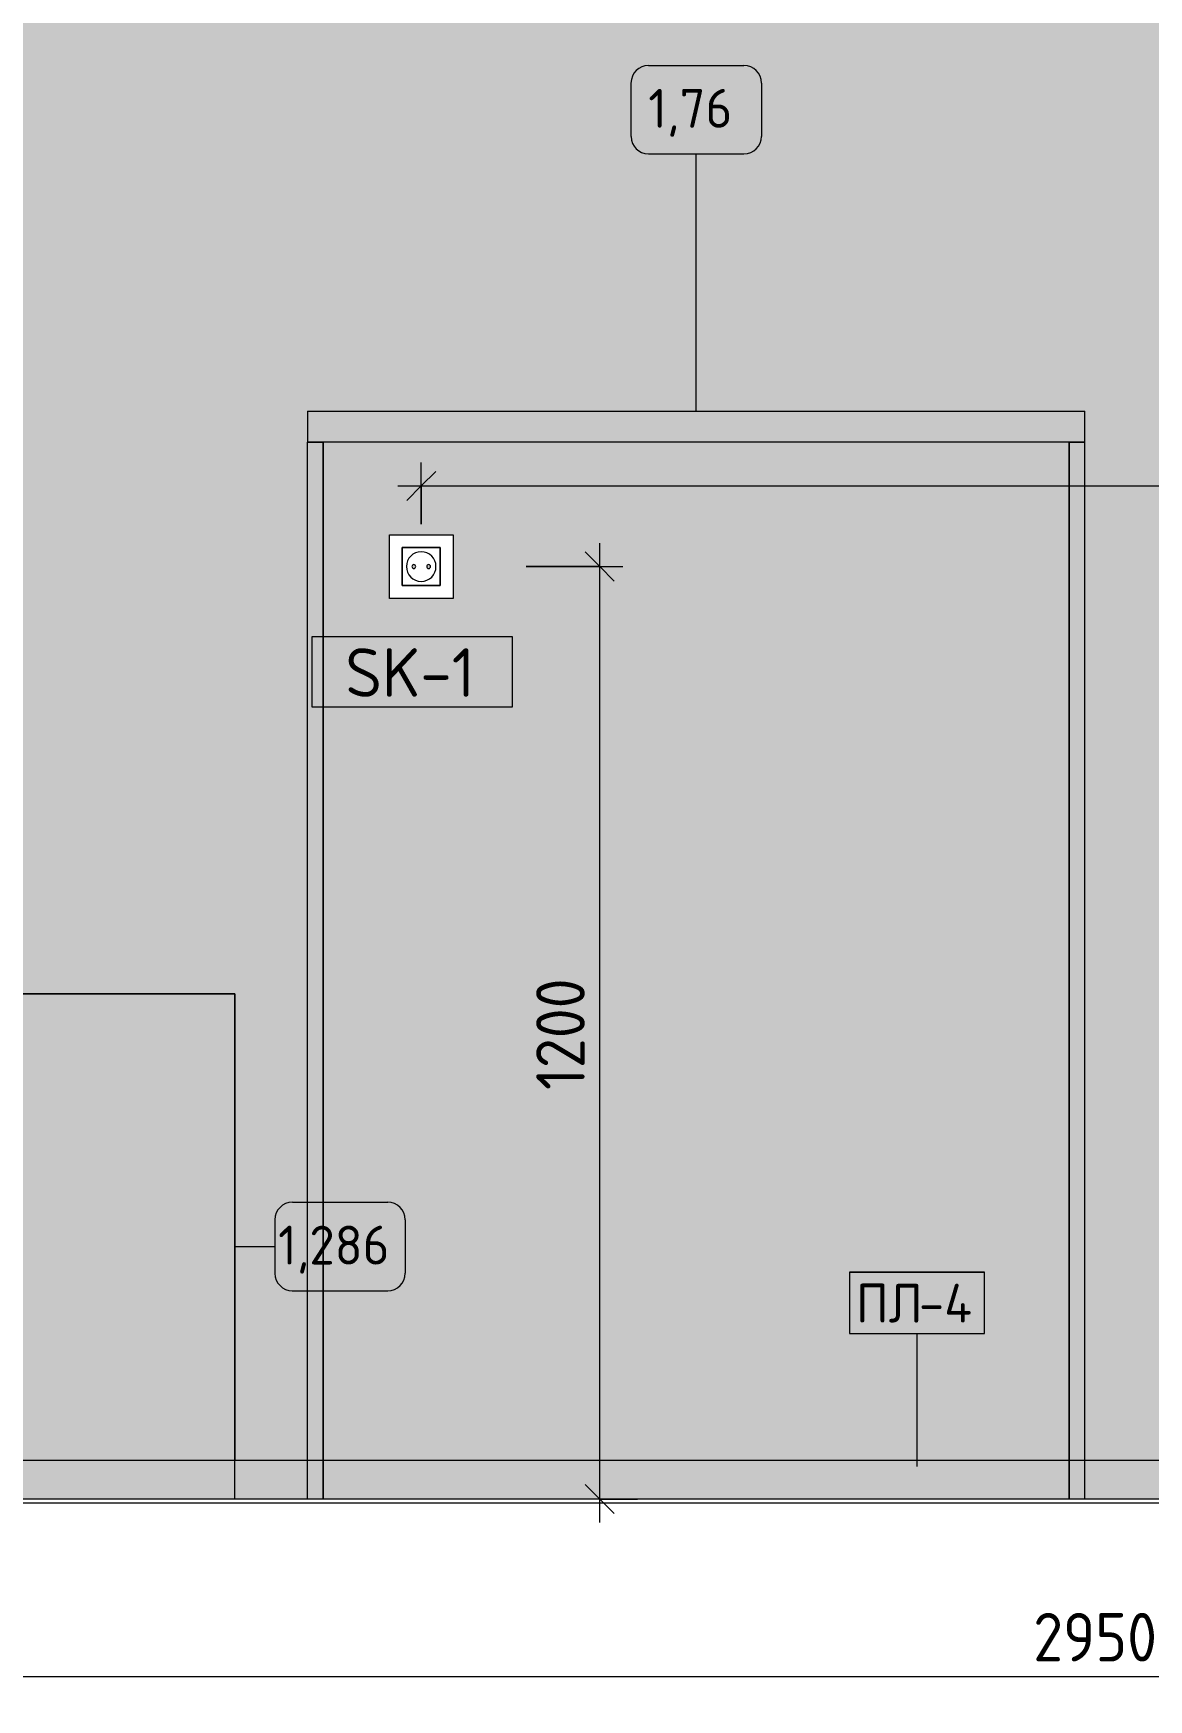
# Model space of a CAD drawing. Header units: millimetres. Extents: x 97900 to 162318, y -1987 to 22028.
# Drawn here: x 150768 to 152203, y 8142 to 10286 of the extents above; entities that cross this region are included whole.
import ezdxf

# ---------------------------------------------------------------- set-up
doc = ezdxf.new("R2010")
doc.units = ezdxf.units.MM
for name, color, linetype, lineweight in [('A-ANNO-DIMS', 7, 'Continuous', 9), ('A-ANNO-DIMS-25', 7, 'Continuous', 9), ('A-FLOR', 7, 'Continuous', 9), ('A-GENM', 7, 'Continuous', 9), ('A-GENM-IDEN', 7, 'Continuous', 9), ('A-WALL-PATT', 7, 'Continuous', 9), ('E-ELEC-EQPM', 7, 'Continuous', 9), ('E-ELEC-FIXT-IDEN', 7, 'Continuous', 9), ('I-FURN-IDEN', 7, 'Continuous', 9), ('Электрические приборы', 7, 'Continuous', 9)]:
    doc.layers.add(name, color=color, linetype=linetype, lineweight=lineweight)
for name, color, linetype, lineweight, true_color in [('I-FURN-5', 7, 'Continuous', 9, 0xc0c0c0), ('I-FURN-7', 7, 'Continuous', 9, 0xacacac), ('I-FURN-8', 7, 'Continuous', 9, 0x9e9e9e), ('Розетки', 7, 'Continuous', 9, 0xff1e23)]:
    doc.layers.add(name, color=color, linetype=linetype, lineweight=lineweight, true_color=true_color)
doc.layers.add('I-FURN-6', color=7, linetype='Continuous', lineweight=9, true_color=0x7f7f7f, transparency=0.7)
doc.styles.add('GOST Common_5', font='GOST_Common.ttf', dxfattribs={"height": 50})
doc.styles.add('GOST Common_7', font='GOST_Common.ttf', dxfattribs={"height": 62.5})
doc.styles.add('ISOCPEUR_2', font='isocpeur.ttf', dxfattribs={"width": 0.9, "height": 62.5})
doc.dimstyles.new('ISO-2_5_0_9К_БОЛЬШОЙ_1', dxfattribs={"dimscale": 304.8, "dimtxt": 62.248823, "dimasz": 0.123031, "dimexe": 0.098425, "dimexo": 0.246063, "dimgap": 0, "dimtad": 1, "dimdec": 0, "dimrnd": 10, "dimzin": 0, "dimdsep": 46, "dimtxsty": 'ISOCPEUR_2', "dimblk1": 'OBLIQUE', "dimblk2": 'OBLIQUE', "dimsah": 1, "dimcen": 0.09, "dimdle": 0.098425, "dimazin": 0, "dimtfac": 1, "dimtdec": 4, "dimtix": 1, "dimtmove": 0, "dimatfit": 3, "dimfxl": 1, "dimtvp": 1, "dimtolj": 1, "dimtzin": 0, "dimarcsym": 2})

# ---------------------------------------------------------------- blocks, each defined once
blk = doc.blocks.new('Шкаф параметрический - 1_286-V33-Развертка 3_35-3')
at = {"layer": 'I-FURN-6'}
for points in [[(17649, 8400), (18165, 8400), (18165, 8450), (18180.8, 8450), (18180.8, 9050), (17649, 9050), (17649, 8880.2)], [(18180.8, 8450), (18549, 8450), (18549, 9050), (18180.8, 9050), (18180.8, 8880.2)], [(18180.8, 8400), (18549, 8400), (18549, 8450), (18165, 8450), (18165, 8400)]]:
    blk.add_hatch(color=256, dxfattribs=at).paths.add_polyline_path(points)
at = {"layer": 'I-FURN-5'}
for p, q in [((17649, 9050), (18549, 9050)), ((17649, 8400), (17649, 9050)), ((18549, 8400), (18549, 9050))]:
    blk.add_line(p, q, dxfattribs=at)
at = {"layer": 'I-FURN-7'}
for p, q in [((17649, 9050), (18549, 9050)), ((17649, 9050), (18549, 9050)), ((18549, 9050), (17649, 9050)), ((17649, 8400), (17649, 9050)), ((18549, 9050), (18549, 8450))]:
    blk.add_line(p, q, dxfattribs=at)
blk = doc.blocks.new('Стол базовый прямоугольный - 1_76-26243611-Развертка 3_35-3')
at = {"layer": 'I-FURN-6'}
for points in [[(18642.8, 9760), (19642.8, 9760), (19642.8, 9800), (18642.8, 9800)], [(18662.8, 8450), (18662.8, 9760), (18642.8, 9760), (18642.8, 8450)], [(19642.8, 8450), (19642.8, 9760), (19622.8, 9760), (19622.8, 8450)], [(18662.8, 8400), (18662.8, 8450), (18642.8, 8450), (18642.8, 8400)], [(19622.8, 8400), (19642.8, 8400), (19642.8, 8450), (19622.8, 8450)]]:
    blk.add_hatch(color=256, dxfattribs=at).paths.add_polyline_path(points)
at = {"layer": 'I-FURN-5'}
for p, q in [((18642.8, 9800), (19642.8, 9800)), ((18642.8, 9800), (18642.8, 9760)), ((19642.8, 9760), (19642.8, 9800)), ((19642.8, 9760), (18642.8, 9760)), ((18642.8, 9760), (18662.8, 9760)), ((18642.8, 8400), (18642.8, 9760)), ((18662.8, 9760), (18662.8, 8400)), ((19622.8, 9760), (19642.8, 9760)), ((19622.8, 9760), (19622.8, 8400)), ((19642.8, 8400), (19642.8, 9760))]:
    blk.add_line(p, q, dxfattribs=at)
at = {"layer": 'I-FURN-7'}
for p, q in [((18642.8, 8400), (18642.8, 9760)), ((18642.8, 8400), (18642.8, 9760)), ((18662.8, 8400), (18662.8, 9760)), ((18662.8, 8400), (18662.8, 9760)), ((19622.8, 8400), (19622.8, 9760)), ((19622.8, 8400), (19622.8, 9760)), ((19642.8, 8400), (19642.8, 9760)), ((19642.8, 8400), (19642.8, 9760))]:
    blk.add_line(p, q, dxfattribs=at)
at = {"layer": 'I-FURN-8'}
for p, q in [((18662.8, 9760), (18642.8, 9760)), ((18642.8, 9760), (18662.8, 9760)), ((19642.8, 9760), (19622.8, 9760)), ((19622.8, 9760), (19642.8, 9760))]:
    blk.add_line(p, q, dxfattribs=at)
blk = doc.blocks.new('Роз - p220-27369574-Развертка 3_35-3')
at = {"layer": 'Розетки'}
for p, q in [((18764.5, 9575.5), (18764.5, 9624.5)), ((18764.5, 9624.5), (18813.5, 9624.5)), ((18813.5, 9624.5), (18813.5, 9575.5)), ((18813.5, 9575.5), (18764.5, 9575.5))]:
    blk.add_line(p, q, dxfattribs=at)
for centre, radius, start, end in [((18789, 9600), 19, 0, 180), ((18789, 9600), 19, 180, 0), ((18779.5, 9600), 2.5, 0, 180), ((18779.5, 9600), 2.5, 180, 0), ((18798.5, 9600), 2.5, 0, 180), ((18798.5, 9600), 2.5, 180, 0)]:
    blk.add_arc(centre, radius, start, end, dxfattribs=at)
blk = doc.blocks.new('Рамки - Рамка х1-27334609-Развертка 3_35-3')
at = {"layer": 'E-ELEC-EQPM'}
for p, q in [((18748, 9559), (18748, 9641)), ((18748, 9641), (18830, 9641)), ((18830, 9641), (18830, 9559)), ((18764.5, 9624.5), (18764.5, 9575.5)), ((18813.5, 9624.5), (18764.5, 9624.5)), ((18813.5, 9575.5), (18813.5, 9624.5)), ((18764.5, 9575.5), (18813.5, 9575.5)), ((18830, 9559), (18748, 9559))]:
    blk.add_line(p, q, dxfattribs=at)
blk = doc.blocks.new('Плинтус - Плинтус светлый _сад_-33412432-Развертка 3_35-3')
at = {"layer": 'A-GENM'}
h = blk.add_hatch(color=256, dxfattribs=at)
h.paths.add_polyline_path([(19262.5, 8400), (19622.8, 8400), (19622.8, 8450), (18662.8, 8450), (18662.8, 8400)])
h.paths.add_polyline_path([(18642.8, 8400), (18642.8, 8450), (18549, 8450), (18549, 8400)])
h.paths.add_polyline_path([(20789.3, 8400), (20789.3, 8450), (20779, 8450), (20779, 8400)])
h.paths.add_polyline_path([(19642.8, 8400), (19879, 8400), (19879, 8450), (19642.8, 8450)])
for p, q in [((18165, 8450), (18549, 8450)), ((18165, 8450), (18165, 8400)), ((18549, 8450), (18642.8, 8450)), ((18642.8, 8450), (18662.8, 8450)), ((18662.8, 8450), (19622.8, 8450)), ((19622.8, 8450), (19642.8, 8450)), ((19642.8, 8450), (19879, 8450)), ((19879, 8450), (20779, 8450)), ((20779, 8450), (20789.3, 8450)), ((18549, 8400), (18165, 8400)), ((18642.8, 8400), (18549, 8400)), ((18662.8, 8400), (18642.8, 8400)), ((19622.8, 8400), (18662.8, 8400)), ((19642.8, 8400), (19622.8, 8400)), ((19879, 8400), (19642.8, 8400)), ((20779, 8400), (19879, 8400)), ((20789.3, 8400), (20779, 8400))]:
    blk.add_line(p, q, dxfattribs=at)
blk = doc.blocks.new('DIMBLOCK50-Развертка 3_35-3')
at = {"layer": 'A-ANNO-DIMS-25'}
for p, q in [((150659.4, 8325), (150659.4, 8141.8)), ((153608.5, 8325), (153608.5, 8141.8)), ((150659.4, 8171.8), (150659.4, 8320)), ((153608.5, 8171.8), (153608.5, 8320)), ((150659.4, 8171.8), (153638.5, 8171.8))]:
    blk.add_line(p, q, dxfattribs=at)
at = {"layer": 'A-ANNO-DIMS-25', "lineweight": 20}
for p, q in [((150659.4, 8171.8), (150640.6, 8153.1)), ((150659.4, 8171.8), (150678.1, 8190.6)), ((153608.5, 8171.8), (153589.8, 8153.1)), ((153608.5, 8171.8), (153627.3, 8190.6))]:
    blk.add_line(p, q, dxfattribs=at)
at = {"layer": 'A-ANNO-DIMS-25', "color": 0, "insert": (152054.9, 8253.5), "char_height": 62.5, "width": 189.619, "attachment_point": 1, "line_spacing_factor": 1.149209, "style": 'ISOCPEUR_2'}
blk.add_mtext('2950', dxfattribs=at)
blk = doc.blocks.new('_Oblique')
at = {"color": 0, "linetype": 'ByBlock', "lineweight": -2}
blk.add_line((-0.5, -0.5), (0.5, 0.5), dxfattribs=at)
blk = doc.blocks.new('М_силовых электроприборов_РАЗВЕРТКИ - Типоразмер_примечание-27444908-Развертка 3_35-3')
at = {"layer": 'E-ELEC-FIXT-IDEN'}
for p, q in [((18906.4, 9509.4), (18648.1, 9509.4)), ((18648.1, 9509.4), (18648.1, 9419.4)), ((18906.4, 9419.4), (18906.4, 9509.4)), ((18648.1, 9419.4), (18906.4, 9419.4))]:
    blk.add_line(p, q, dxfattribs=at)
blk = doc.blocks.new('DIMBLOCK51-Развертка 3_35-3')
at = {"layer": 'A-ANNO-DIMS-25'}
for p, q in [((151267.5, 9654.4), (151267.5, 9733.8)), ((153607.5, 9655.3), (153607.5, 9733.8)), ((151237.5, 9703.8), (153637.5, 9703.8)), ((151267.5, 9703.8), (151267.5, 9654.4)), ((153607.5, 9703.8), (153607.5, 9655.3))]:
    blk.add_line(p, q, dxfattribs=at)
at = {"layer": 'A-ANNO-DIMS-25', "lineweight": 20}
for p, q in [((151267.5, 9703.8), (151286.3, 9722.5)), ((153607.5, 9703.8), (153626.3, 9722.5)), ((151267.5, 9703.8), (151248.8, 9685)), ((153607.5, 9703.8), (153588.8, 9685))]:
    blk.add_line(p, q, dxfattribs=at)
at = {"layer": 'A-ANNO-DIMS-25', "color": 0, "insert": (152355.5, 9785.4), "char_height": 62.5, "width": 196.802, "attachment_point": 1, "line_spacing_factor": 1.149209, "style": 'ISOCPEUR_2'}
blk.add_mtext('2340', dxfattribs=at)
blk = doc.blocks.new('DIMBLOCK52-Развертка 3_35-3')
at = {"layer": 'A-ANNO-DIMS-25'}
for p, q in [((151497.1, 8370), (151497.1, 9630)), ((151402.5, 9600), (151527.1, 9600)), ((151497.1, 9600), (151402.5, 9600)), ((151545.6, 8400), (151467.1, 8400)), ((151497.1, 8400), (151545.6, 8400))]:
    blk.add_line(p, q, dxfattribs=at)
at = {"layer": 'A-ANNO-DIMS-25', "lineweight": 20}
for p, q in [((151497.1, 9600), (151478.3, 9618.8)), ((151497.1, 9600), (151515.8, 9581.2)), ((151497.1, 8400), (151478.3, 8418.8)), ((151497.1, 8400), (151515.8, 8381.3))]:
    blk.add_line(p, q, dxfattribs=at)
at = {"layer": 'A-ANNO-DIMS-25', "color": 0, "insert": (151415.4, 8926.4), "char_height": 62.5, "width": 176.691, "attachment_point": 1, "rotation": 90, "line_spacing_factor": 1.149209, "style": 'ISOCPEUR_2'}
blk.add_mtext('1200', dxfattribs=at)
blk = doc.blocks.new('Марка_Мебель - В прямоуг_Balcon_Марка-25523697-Развертка 3_35-3')
at = {"layer": 'I-FURN-IDEN'}
for p, q in [((17877, 8856.9), (17999.8, 8856.9)), ((17854.5, 8834.4), (17854.5, 8765.4)), ((18022.3, 8834.4), (18022.3, 8765.6)), ((17876.9, 8743.1), (17999.8, 8743.1))]:
    blk.add_line(p, q, dxfattribs=at)
for centre, radius, start, end in [((17877, 8834.4), 22.5, 90, 180), ((17999.8, 8834.4), 22.5, 0, 90), ((17876.9, 8765.4), 22.3, 180, 270), ((17999.8, 8765.6), 22.5, 270, 0)]:
    blk.add_arc(centre, radius, start, end, dxfattribs=at)
blk = doc.blocks.new('Mark Reiling - Mark Reiling-26174330-Развертка 3_35-3')
at = {"layer": 'A-GENM-IDEN'}
for p, q in [((14127.9, 8822.9), (14127.9, 8744.1)), ((14127.9, 8822.9), (14301.4, 8822.9)), ((14301.4, 8822.9), (14127.9, 8822.9)), ((14127.9, 8822.9), (14127.9, 8744.1)), ((14301.4, 8744.1), (14301.4, 8822.9)), ((14301.4, 8744.1), (14301.4, 8822.9)), ((14127.9, 8744.1), (14301.4, 8744.1)), ((14127.9, 8744.1), (14301.4, 8744.1))]:
    blk.add_line(p, q, dxfattribs=at)

msp = doc.modelspace()

# ---------------------------------------------------------------- hatches: boundary and pattern name
at = {"layer": 'A-WALL-PATT'}
h = msp.add_hatch(color=256, dxfattribs=at)
h.paths.add_polyline_path([(146414.5, 8450), (146463.8, 8450), (146463.8, 10300), (148063.8, 10300), (148063.8, 8450), (148107.5, 8450), (148107.5, 9050), (148859.4, 9050), (148859.4, 10200), (150659.4, 10200), (150659.4, 9050), (151027.5, 9050), (151027.5, 8450), (151121.3, 8450), (151121.3, 9800), (152121.3, 9800), (152121.3, 8450), (152357.5, 8450), (152357.5, 9050), (153248.1, 9050), (153248.1, 9170), (153264.1, 9170), (153264.1, 8920), (153557.8, 8920), (153557.8, 9150), (153267.8, 9150), (153267.8, 9200), (153607.5, 9200), (153607.5, 9204), (153248.1, 9204), (153248.1, 9220), (153607.5, 9220), (153607.5, 11800), (153357.5, 11800), (153357.5, 11850), (146398.5, 11850), (146398.5, 11800), (146399.5, 11800), (146399.5, 8450)])
h.paths.add_polyline_path([(153263.8, 8450), (153267.8, 8450), (153267.8, 8530), (153328.5, 8530), (153328.5, 8830), (153346.5, 8830), (153346.5, 8812.5), (153392.5, 8812.5), (153392.7, 8830), (153410.5, 8830), (153410.5, 8812.5), (153474.5, 8812.5), (153474.5, 8830), (153492.5, 8830), (153492.5, 8530), (153557.8, 8530), (153557.8, 8900.8), (153264.1, 8900.8), (153263.8, 8500), (153257.5, 8500), (153257.5, 8450)])
h.paths.add_polyline_path([(151141.3, 8450), (152101.3, 8450), (152101.3, 9760), (151141.3, 9760), (151141.3, 9365.9)])
h.paths.add_polyline_path([(153346.5, 8530), (153392.5, 8530), (153392.5, 8547.5), (153346.5, 8547.5), (153346.5, 8540.1)])
h.paths.add_polyline_path([(153410.5, 8530), (153474.5, 8530), (153474.5, 8547.5), (153410.5, 8547.5), (153410.5, 8546.2)])
h.paths.add_polyline_path([(153442.5, 8562.5), (153451.7, 8562.5), (153474.5, 8562.5), (153474.5, 8797.5), (153410.5, 8797.5), (153410.5, 8562.5), (153441.1, 8562.5)])
h.paths.add_polyline_path([(153392.5, 8562.5), (153392.5, 8797.5), (153346.5, 8797.5), (153346.5, 8562.5), (153363.2, 8562.5)])
h.paths.add_polyline_path([(151292, 9559), (151226.5, 9559), (151226.5, 9641), (151308.5, 9641), (151308.5, 9559)])
h.paths.add_polyline_path([(151277, 9597.5), (151278.3, 9597.8), (151279.2, 9598.7), (151279.5, 9600), (151279.2, 9601.2), (151278.3, 9602.2), (151277, 9602.5), (151275.8, 9602.2), (151274.9, 9601.2), (151274.5, 9600), (151274.9, 9598.7), (151275.8, 9597.8), (151276.4, 9597.6)])
h.paths.add_polyline_path([(151258, 9597.5), (151259.3, 9597.8), (151260.2, 9598.7), (151260.5, 9600), (151260.2, 9601.2), (151259.3, 9602.2), (151258, 9602.5), (151256.8, 9602.2), (151255.9, 9601.2), (151255.5, 9600), (151255.9, 9598.7), (151256.8, 9597.8), (151257.4, 9597.6)])

# ---------------------------------------------------------------- linework, layer by layer
at = {"layer": 'A-FLOR'}
for p, q in [((149235.2, 8395), (153608.5, 8395)), ((153607.5, 8400), (149253.8, 8400))]:
    msp.add_line(p, q, dxfattribs=at)
at = {"layer": 'A-GENM-IDEN'}
msp.add_line((151905.4, 8441.8), (151905.4, 8612.2), dxfattribs=at)
at = {"layer": 'I-FURN-IDEN'}
for p, q in [((151621.3, 9800), (151621.3, 10131)), ((151027.5, 8725), (151079.3, 8725))]:
    msp.add_line(p, q, dxfattribs=at)

# ---------------------------------------------------------------- block references
at = {"layer": 'A-GENM'}
msp.add_blockref('Плинтус - Плинтус светлый _сад_-33412432-Развертка 3_35-3', (132478.5, 0), dxfattribs=at)
at = {"layer": 'A-GENM-IDEN'}
msp.add_blockref('Mark Reiling - Mark Reiling-26174330-Развертка 3_35-3', (137690.7, -130.9), dxfattribs=at)
at = {"layer": 'E-ELEC-EQPM'}
msp.add_blockref('Рамки - Рамка х1-27334609-Развертка 3_35-3', (132478.5, 0), dxfattribs=at)
at = {"layer": 'E-ELEC-FIXT-IDEN'}
msp.add_blockref('М_силовых электроприборов_РАЗВЕРТКИ - Типоразмер_примечание-27444908-Развертка 3_35-3', (132478.5, 0), dxfattribs=at)
at = {"layer": 'I-FURN-5'}
msp.add_blockref('Шкаф параметрический - 1_286-V33-Развертка 3_35-3', (132478.5, 0), dxfattribs=at)
at = {"layer": 'I-FURN-7'}
msp.add_blockref('Стол базовый прямоугольный - 1_76-26243611-Развертка 3_35-3', (132478.5, 0), dxfattribs=at)
at = {"layer": 'I-FURN-IDEN'}
for p in [(133682.9, 1387.9), (133224.7, -75)]:
    msp.add_blockref('Марка_Мебель - В прямоуг_Balcon_Марка-25523697-Развертка 3_35-3', p, dxfattribs=at)
at = {"layer": 'Электрические приборы'}
msp.add_blockref('Роз - p220-27369574-Развертка 3_35-3', (132478.5, 0), dxfattribs=at)

# ---------------------------------------------------------------- texts
at = {"layer": 'A-GENM-IDEN', "char_height": 50, "attachment_point": 1, "style": 'GOST Common_5'}
for s, insert, width in [('ПЛ', (151826.9, 8677.1), 98.207), ('-4', (151907.9, 8677.1), 94.198)]:
    msp.add_mtext(s, dxfattribs=dict(at, insert=insert, width=width))
at = {"layer": 'E-ELEC-FIXT-IDEN', "insert": (151169.9, 9494.9), "char_height": 62.5, "width": 212.447, "attachment_point": 1, "style": 'GOST Common_7'}
msp.add_mtext('SK-1', dxfattribs=at)
at = {"layer": 'I-FURN-IDEN', "char_height": 50, "attachment_point": 1, "style": 'GOST Common_5'}
for s, insert, width in [('1,76', (151559.7, 10214.7), 140.295), ('1,286', (151083.4, 8751.8), 184.388)]:
    msp.add_mtext(s, dxfattribs=dict(at, insert=insert, width=width))

# ---------------------------------------------------------------- dimensions: what is measured, and where the dimension line sits
at = {"layer": 'A-ANNO-DIMS'}
for base, p1, p2, override, picture, middle in [((153607.5, 9703.8), (151267.5, 9729.4), (153607.5, 9730.3), {"dimpost": '<>', "dimfxl": 2339.99029}, 'DIMBLOCK51-Развертка 3_35-3', (152437.5, 9735)), ((153608.5, 8171.8), (150659.4, 8400), (153608.5, 8400), {"dimpost": '<>', "dimfxl": 2949.179993}, 'DIMBLOCK50-Развертка 3_35-3', (152133.9, 8203.1))]:
    dim = msp.add_linear_dim(base=base, p1=p1, p2=p2, dimstyle='ISO-2_5_0_9К_БОЛЬШОЙ_1', override=override, dxfattribs=at)
    dim.commit()
    dim.dimension.update_dxf_attribs({"geometry": picture, "text_midpoint": middle})
dim = msp.add_linear_dim(base=(151497.1, 9600), p1=(151470.6, 8400), p2=(151327.5, 9600), angle=90, dimstyle='ISO-2_5_0_9К_БОЛЬШОЙ_1', override={"dimpost": '<>', "dimfxl": 1208.493373}, dxfattribs=at)
dim.commit()
dim.dimension.update_dxf_attribs({"geometry": 'DIMBLOCK52-Развертка 3_35-3', "text_midpoint": (151465.8, 9000)})

doc.saveas('drawing.dxf')
